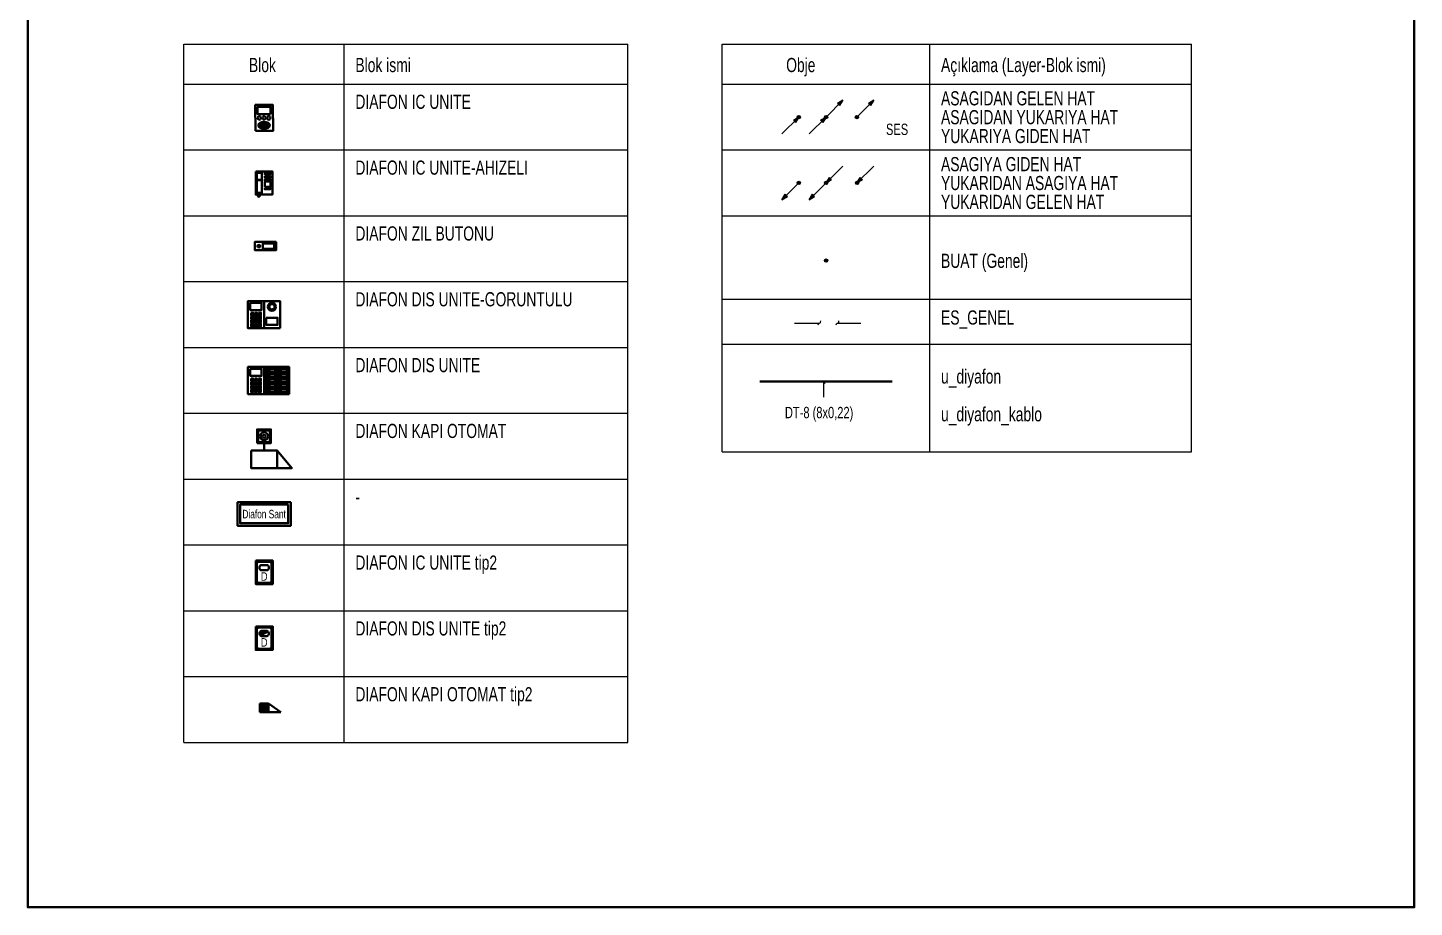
# Model space of a CAD drawing. Header units: millimetres. Extents: x -4521 to 20262, y 301 to 3092.
# Drawn here: x 9993 to 11460, y 1090 to 2021 of the extents above; entities that cross this region are included whole.
import ezdxf
from ezdxf.enums import TextEntityAlignment as Align

# ---------------------------------------------------------------- set-up
doc = ezdxf.new("R2010")
doc.units = ezdxf.units.MM
doc.linetypes.add('CONTINOUS', pattern=[0])
doc.linetypes.add('CONTINU', pattern=[0])
for name, color, linetype, lineweight in [('diyafon', 6, 'Continuous', 40), ('diyafon_kablo', 4, 'Continuous', 25), ('genell', 4, 'Continuous', 25), ('seslendirme', 110, 'CONTINOUS', 40)]:
    doc.layers.add(name, color=color, linetype=linetype, lineweight=lineweight)
doc.styles.add('Grupcad', font='arial.ttf', dxfattribs={"width": 0.7})
doc.styles.get("Standard").update_dxf_attribs({"font": 'arial.ttf'})

# ---------------------------------------------------------------- blocks, each defined once
blk = doc.blocks.new('DIAFON IC UNITE tip2')
at = {"layer": 'diyafon', "color": 4, "linetype": 'CONTINU'}
for p, q in [((-4.8, 4.2), (-4.8, 5.7)), ((-2.8, 7.7), (2.8, 7.7)), ((2.8, 2.2), (-2.8, 2.2)), ((4.8, 5.7), (4.8, 4.2))]:
    blk.add_line(p, q, dxfattribs=at)
at = {"layer": 'diyafon', "color": 6, "linetype": 'CONTINU', "ltscale": 50}
blk.add_lwpolyline([(-9, 12.4), (-9, -12.4), (9, -12.4), (9, 12.4)], close=True, dxfattribs=at)
at = {"layer": 'diyafon', "color": 4, "linetype": 'CONTINU', "ltscale": 50}
blk.add_lwpolyline([(-7.8, 8.8), (-7.8, -8.8, 0.414214), (-5.4, -11.2), (5.4, -11.2, 0.414214), (7.8, -8.8), (7.8, 8.8, 0.414214), (5.4, 11.2), (-5.4, 11.2, 0.414214)], format="xyb", close=True, dxfattribs=at)
at = {"layer": 'diyafon', "color": 4, "linetype": 'CONTINU'}
for centre, start, end in [((-2.8, 5.7), 90, 180), ((-2.8, 4.2), 180, 270), ((2.8, 5.7), 360, 90), ((2.8, 4.2), 270, 360)]:
    blk.add_arc(centre, 2, start, end, dxfattribs=at)
at = {"layer": 'diyafon', "color": 6, "linetype": 'CONTINU', "ltscale": 50, "width": 0.8}
blk.add_text('D', height=9, dxfattribs=at).set_placement((0, -4.4), align=Align.MIDDLE_CENTER)
blk = doc.blocks.new('DIAFON KAPI OTOMAT')
at = {"layer": 'diyafon', "linetype": 'Continuous'}
blk.add_line((13.7, 9.3), (13.7, 17), dxfattribs=at)
for points in [[(6.4, 17), (21, 17), (21, 31.6), (6.4, 31.6)], [(7.6, 18.2), (19.8, 18.2), (19.8, 30.4), (7.6, 30.4)], [(0, 9.3), (27.4, 9.3), (27.4, -9.3), (0, -9.3)]]:
    blk.add_lwpolyline(points, close=True, dxfattribs=at)
blk.add_lwpolyline([(27.4, -9.3), (43.1, -9.3), (27.4, 9.3)], dxfattribs=at)
at = {"layer": 'diyafon', "color": 133, "linetype": 'Continuous'}
for radius in [4.2, 1.75]:
    blk.add_circle((13.7, 24.3), radius, dxfattribs=at)
blk = doc.blocks.new('ASAGIDAN GELEN HAT')
at = {"linetype": 'Continuous'}
blk.add_hatch(color=0, dxfattribs=at).paths.add_polyline_path([(-5.7, -3.4), (-3.5, -5.6), (0, 0)])
h = blk.add_hatch(color=7, dxfattribs=at)
edge = h.paths.add_edge_path()
edge.add_arc((0, 0), 1.75, 0, 360)
at = {"color": 0, "linetype": 'Continuous'}
for p, q in [((-17.8, -17.8), (0, 0)), ((0, 0), (-5.7, -3.4)), ((0, 0), (-3.5, -5.6)), ((-5.7, -3.4), (-3.5, -5.6))]:
    blk.add_line(p, q, dxfattribs=at)
at = {"color": 7, "linetype": 'Continuous'}
blk.add_circle((0, 0), 1.75, dxfattribs=at)
blk = doc.blocks.new('YUKARIYA GIDEN HAT')
at = {"linetype": 'Continuous'}
blk.add_hatch(color=0, dxfattribs=at).paths.add_polyline_path([(12.1, 14.3), (14.3, 12.1), (17.8, 17.8)])
h = blk.add_hatch(color=7, dxfattribs=at)
edge = h.paths.add_edge_path()
edge.add_arc((0, 0), 1.75, 0, 360)
at = {"color": 0, "linetype": 'Continuous'}
for p, q in [((0, 0), (17.8, 17.8)), ((17.8, 17.8), (12.1, 14.3)), ((17.8, 17.8), (14.3, 12.1)), ((12.1, 14.3), (14.3, 12.1))]:
    blk.add_line(p, q, dxfattribs=at)
at = {"color": 7, "linetype": 'Continuous'}
blk.add_circle((0, 0), 1.75, dxfattribs=at)
blk = doc.blocks.new('ASAGIDAN YUKARIYA HAT')
at = {"color": 0, "linetype": 'CONTINOUS'}
for name in ['YUKARIYA GIDEN HAT', 'ASAGIDAN GELEN HAT']:
    blk.add_blockref(name, (0, 0), dxfattribs=at)
blk = doc.blocks.new('ASAGIYA GIDEN HAT')
at = {"linetype": 'Continuous'}
h = blk.add_hatch(color=7, dxfattribs=at)
edge = h.paths.add_edge_path()
edge.add_arc((0, 0), 1.75, 0, 360)
blk.add_hatch(color=0, dxfattribs=at).paths.add_polyline_path([(-12.1, -14.3), (-14.3, -12.1), (-17.8, -17.8)])
at = {"color": 0, "linetype": 'Continuous'}
for p, q in [((0, 0), (-17.8, -17.8)), ((-17.8, -17.8), (-14.3, -12.1)), ((-17.8, -17.8), (-12.1, -14.3)), ((-12.1, -14.3), (-14.3, -12.1))]:
    blk.add_line(p, q, dxfattribs=at)
at = {"color": 7, "linetype": 'Continuous'}
blk.add_circle((0, 0), 1.75, dxfattribs=at)
blk = doc.blocks.new('YUKARIDAN GELEN HAT')
at = {"linetype": 'Continuous'}
h = blk.add_hatch(color=7, dxfattribs=at)
edge = h.paths.add_edge_path()
edge.add_arc((0.1, 0), 1.75, 0, 360)
blk.add_hatch(color=0, dxfattribs=at).paths.add_polyline_path([(5.7, 3.4), (3.5, 5.6), (0, 0)])
at = {"color": 0, "linetype": 'Continuous'}
for p, q in [((17.8, 17.8), (0, 0)), ((0, 0), (3.5, 5.6)), ((0, 0), (5.7, 3.4)), ((5.7, 3.4), (3.5, 5.6))]:
    blk.add_line(p, q, dxfattribs=at)
at = {"color": 7, "linetype": 'Continuous'}
blk.add_circle((0.1, 0), 1.75, dxfattribs=at)
blk = doc.blocks.new('YUKARIDAN ASAGIYA HAT')
at = {"layer": 'genell', "color": 0, "linetype": 'CONTINOUS'}
for name in ['YUKARIDAN GELEN HAT', 'ASAGIYA GIDEN HAT']:
    blk.add_blockref(name, (0, 0), dxfattribs=at)
blk = doc.blocks.new('ES_GENEL')
at = {"color": 4, "linetype": 'CONTINOUS'}
blk.add_lwpolyline([(-1.4, -1.9), (-1.2, -0.9), (-0.9, -0.4), (-0.5, -0.1), (0, 0), (0.5, 0.2), (0.8, 0.5), (1.1, 1.1), (1.2, 2.3)], dxfattribs=at)
blk = doc.blocks.new('BUAT (Genel)')
at = {"linetype": 'CONTINU'}
h = blk.add_hatch(color=0, dxfattribs=at)
edge = h.paths.add_edge_path()
edge.add_arc((0, 0), 1.75, 0, 360)
at = {"color": 0, "linetype": 'CONTINU'}
blk.add_circle((0, 0), 1.75, dxfattribs=at)
blk = doc.blocks.new('DIAFON IC UNITE-AHIZELI')
at = {"layer": 'diyafon', "color": 133, "linetype": 'CONTINU'}
for p, q in [((-7.5, -9), (-2.2, -9)), ((-7.5, -9.3), (-2.2, -9.3)), ((-4.4, -26), (-4.3, -25.9))]:
    blk.add_line(p, q, dxfattribs=at)
at = {"layer": 'diyafon', "linetype": 'CONTINU'}
blk.add_lwpolyline([(-8.8, 0), (8.8, 0), (8.8, -24.6), (-8.8, -24.6)], close=True, dxfattribs=at)
at = {"layer": 'diyafon', "color": 133, "linetype": 'CONTINU'}
for points in [[(-7.5, -1.7), (-7.5, -22.9), (-2.2, -22.9), (-2.2, -1.7)], [(0.8, -1.7), (0.8, -3.3), (2.4, -3.3), (2.4, -1.7)], [(0.8, -5), (0.8, -6.6), (2.4, -6.6), (2.4, -5)], [(0.8, -8.2), (0.8, -9.8), (2.4, -9.8), (2.4, -8.2)], [(0.8, -16.3), (0.8, -10.9), (6.7, -10.9), (6.7, -16.3)], [(2.9, -1.7), (2.9, -3.3), (4.6, -3.3), (4.6, -1.7)], [(2.9, -5), (2.9, -6.6), (4.6, -6.6), (4.6, -5)], [(2.9, -8.2), (2.9, -9.8), (4.6, -9.8), (4.6, -8.2)], [(5.1, -1.7), (5.1, -3.3), (6.7, -3.3), (6.7, -1.7)], [(5.1, -5), (5.1, -6.6), (6.7, -6.6), (6.7, -5)], [(5.1, -8.2), (5.1, -9.8), (6.7, -9.8), (6.7, -8.2)], [(0.8, -17.3), (0.8, -19), (2.4, -19), (2.4, -17.3)], [(2.9, -17.3), (2.9, -19), (4.6, -19), (4.6, -17.3)], [(5.1, -17.3), (5.1, -19), (6.7, -19), (6.7, -17.3)]]:
    blk.add_lwpolyline(points, close=True, dxfattribs=at)
for points, knots in [([(-6.6, -24.6), (-6.6, -24.7), (-6.6, -24.7), (-6.7, -25), (-6.7, -25.2), (-6.7, -25.5), (-6.7, -25.6), (-6.6, -25.9), (-6.5, -26.1), (-6.4, -26.3), (-6.4, -26.4), (-6.2, -26.6), (-6.1, -26.7), (-5.9, -26.9), (-5.8, -26.9), (-5.6, -26.9), (-5.5, -26.9), (-5.3, -26.9), (-5.2, -26.9), (-5.1, -26.8), (-5, -26.7), (-4.9, -26.6), (-4.8, -26.5), (-4.6, -26.2), (-4.5, -26.1), (-4.4, -26), (-4.4, -26), (-4.4, -26)], [0.141552, 0.141552, 0.141552, 0.141552, 0.375132, 0.375132, 0.755412, 0.755412, 1.057829, 1.057829, 1.360247, 1.360247, 1.615905, 1.615905, 1.871564, 1.871564, 2.012778, 2.012778, 2.153993, 2.153993, 2.295207, 2.295207, 2.436421, 2.436421, 2.765812, 2.765812, 3.095202, 3.095202, 3.107897, 3.107897, 3.107897, 3.107897]), ([(-4.3, -22.9), (-4.3, -23.1), (-4.2, -23.2), (-4.1, -23.5), (-4.1, -23.7), (-4, -24.1), (-4, -24.2), (-4, -24.7), (-4.1, -25), (-4.2, -25.5), (-4.3, -25.7), (-4.3, -25.9)], [0.185485, 0.185485, 0.185485, 0.185485, 0.513533, 0.513533, 1.09711, 1.09711, 1.490775, 1.490775, 2.303341, 2.303341, 2.825519, 2.825519, 2.825519, 2.825519])]:
    blk.add_open_spline(points, degree=3, knots=knots, dxfattribs=at)
for points in [[(-6.1, -24.6), (-6.2, -25.5), (-5.6, -26.4), (-4.8, -25.7)], [(-4.9, -22.9), (-4.5, -24.4), (-4.8, -25.7)]]:
    blk.add_spline(points, degree=3, dxfattribs=at)
blk = doc.blocks.new('DIAFON IC UNITE')
at = {"layer": 'diyafon', "linetype": 'Continuous'}
h = blk.add_hatch(dxfattribs=at)
h.set_pattern_fill('ANSI31', color=133, scale=12.474, angle=585, style=0)
h.set_pattern_definition([(90, (-1096043.5913, -47294.4978), (1.55925, -3e-14), [])])
edge = h.paths.add_edge_path()
edge.add_ellipse((0, -21.7), major_axis=(-6.04, 0), ratio=0.623004, start_angle=0, end_angle=360, ccw=False)
blk.add_lwpolyline([(-9.2, -27.6), (9.5, -27.6), (9.3, 0), (-9.3, 0)], close=True, dxfattribs=at)
at = {"layer": 'diyafon', "color": 133, "linetype": 'Continuous'}
blk.add_lwpolyline([(6.9, -9.9), (-6.9, -9.9), (-6.9, -2), (6.9, -2)], close=True, dxfattribs=at)
for centre in [(-5.1, -13.9), (0, -13.9), (5.1, -13.9)]:
    blk.add_circle(centre, 1.8, dxfattribs=at)
at = {"layer": 'diyafon', "color": 133, "linetype": 'Continuous', "extrusion": (0, 0, -1)}
blk.add_ellipse((0, -21.7), major_axis=(-6.04, 0), ratio=0.623004, start_param=-1.570796, end_param=4.712389, dxfattribs=at)
blk = doc.blocks.new('DIAFON ZIL BUTONU')
at = {"layer": 'diyafon', "linetype": 'CONTINU'}
h = blk.add_hatch(color=133, dxfattribs=at)
edge = h.paths.add_edge_path()
edge.add_ellipse((-7.1, -4.6), major_axis=(0.974, 0.974), ratio=1, start_angle=0, end_angle=360)
blk.add_lwpolyline([(11.2, 0), (-11.2, 0), (-11.2, -9), (11.2, -9)], close=True, dxfattribs=at)
at = {"layer": 'diyafon', "color": 133, "linetype": 'CONTINU'}
blk.add_lwpolyline([(-3, -7.3), (9.3, -7.3), (9.3, -1.7), (-3, -1.7)], close=True, dxfattribs=at)
blk.add_ellipse((-7.1, -4.6), major_axis=(0.974, 0.974), ratio=1, start_param=3.926991, end_param=10.210176, dxfattribs=at)
blk = doc.blocks.new('DIAFON DIS UNITE-GORUNTULU')
at = {"layer": 'diyafon', "linetype": 'Continuous'}
blk.add_line((0, 0), (0, -28.7), dxfattribs=at)
blk.add_lwpolyline([(17, -28.7), (-17, -28.7), (-17, 0), (17, 0)], close=True, dxfattribs=at)
at = {"layer": 'diyafon', "color": 133, "linetype": 'Continuous'}
for points in [[(-14.6, -1.9), (-2.6, -1.9), (-2.6, -9.5), (-14.6, -9.5)], [(-13.8, -12.2), (-11.3, -12.2), (-11.3, -14.9), (-13.8, -14.9)], [(-9.8, -12.2), (-7.3, -12.2), (-7.3, -14.9), (-9.8, -14.9)], [(-5.9, -12.2), (-3.3, -12.2), (-3.3, -14.9), (-5.9, -14.9)], [(-13.8, -16.1), (-11.3, -16.1), (-11.3, -18.8), (-13.8, -18.8)], [(-13.8, -20), (-11.3, -20), (-11.3, -22.6), (-13.8, -22.6)], [(-13.8, -23.8), (-11.3, -23.8), (-11.3, -26.5), (-13.8, -26.5)], [(-9.8, -16.1), (-7.3, -16.1), (-7.3, -18.8), (-9.8, -18.8)], [(-9.8, -20), (-7.3, -20), (-7.3, -22.6), (-9.8, -22.6)], [(-9.8, -23.8), (-7.3, -23.8), (-7.3, -26.5), (-9.8, -26.5)], [(-5.9, -16.1), (-3.3, -16.1), (-3.3, -18.8), (-5.9, -18.8)], [(-5.9, -20), (-3.3, -20), (-3.3, -22.6), (-5.9, -22.6)], [(-5.9, -23.8), (-3.3, -23.8), (-3.3, -26.5), (-5.9, -26.5)], [(2.3, -17.5), (14.3, -17.5), (14.3, -25.1), (2.3, -25.1)]]:
    blk.add_lwpolyline(points, close=True, dxfattribs=at)
for radius in [4.28, 2.88]:
    blk.add_circle((8.3, -6), radius, dxfattribs=at)
blk = doc.blocks.new('DIAFON KAPI OTOMAT tip2')
at = {"layer": 'diyafon', "linetype": 'CONTINU'}
for p, q in [((0, 4.6), (9.2, 4.6)), ((0, 4.6), (0, -4.6)), ((22.2, -4.6), (9.2, 4.6)), ((9.2, 4.6), (9.2, -4.6)), ((9.2, -4.6), (0, -4.6)), ((9.2, -4.6), (22.2, -4.6))]:
    blk.add_line(p, q, dxfattribs=at)
at = {"layer": 'diyafon', "color": 3, "linetype": 'CONTINU'}
for points in [[(9.2, 4.6), (0, -4.6), (9.2, -4.6)], [(0, 4.6), (9.2, 4.6), (0, -4.6)]]:
    blk.add_solid(points, dxfattribs=at)
blk = doc.blocks.new('DIAFON DIS UNITE tip2')
at = {"layer": 'diyafon', "linetype": 'CONTINU'}
h = blk.add_hatch(color=5, dxfattribs=at)
edge = h.paths.add_edge_path()
edge.add_arc((2.8, 5.7), 2, 45, 90)
edge.add_line((2.8, 7.7), (-2.8, 7.7))
edge.add_arc((-2.8, 5.7), 2, 90, 180)
edge.add_line((-4.8, 5.7), (-4.8, 4.2))
edge.add_arc((-2.8, 4.2), 2, 180, 225)
edge.add_line((-4.3, 2.8), (4.3, 7.1))
at = {"layer": 'diyafon', "color": 4, "linetype": 'CONTINU'}
for p, q in [((-4.8, 4.2), (-4.8, 5.7)), ((-4.3, 2.8), (4.3, 7.1)), ((-2.8, 7.7), (2.8, 7.7)), ((2.8, 2.2), (-2.8, 2.2)), ((4.8, 5.7), (4.8, 4.2))]:
    blk.add_line(p, q, dxfattribs=at)
at = {"layer": 'diyafon', "color": 6, "linetype": 'CONTINU', "ltscale": 50}
blk.add_lwpolyline([(-9, 12.4), (-9, -12.4), (9, -12.4), (9, 12.4)], close=True, dxfattribs=at)
at = {"layer": 'diyafon', "color": 4, "linetype": 'CONTINU', "ltscale": 50}
blk.add_lwpolyline([(-7.8, 8.8), (-7.8, -8.8, 0.414214), (-5.4, -11.2), (5.4, -11.2, 0.414214), (7.8, -8.8), (7.8, 8.8, 0.414214), (5.4, 11.2), (-5.4, 11.2, 0.414214)], format="xyb", close=True, dxfattribs=at)
at = {"layer": 'diyafon', "color": 4, "linetype": 'CONTINU'}
for centre, start, end in [((-2.8, 5.7), 90, 180), ((-2.8, 4.2), 180, 270), ((2.8, 5.7), 360, 90), ((2.8, 4.2), 270, 360)]:
    blk.add_arc(centre, 2, start, end, dxfattribs=at)
at = {"layer": 'diyafon', "color": 6, "linetype": 'CONTINU', "ltscale": 50, "width": 0.8}
blk.add_text('D', height=9, dxfattribs=at).set_placement((0, -4.4), align=Align.MIDDLE_CENTER)
blk = doc.blocks.new('diafon_dis_unite_zil')
at = {"layer": 'diyafon', "linetype": 'CONTINU'}
h = blk.add_hatch(color=133, dxfattribs=at)
edge = h.paths.add_edge_path()
edge.add_ellipse((-3.6, -2.3), major_axis=(0.487, 0.487), ratio=1, start_angle=0, end_angle=360)
blk.add_lwpolyline([(5.6, 0), (-5.6, 0), (-5.6, -4.5), (5.6, -4.5)], close=True, dxfattribs=at)
at = {"layer": 'diyafon', "color": 133, "linetype": 'CONTINU'}
blk.add_lwpolyline([(-1.5, -3.6), (4.7, -3.6), (4.7, -0.8), (-1.5, -0.8)], close=True, dxfattribs=at)
blk.add_ellipse((-3.6, -2.3), major_axis=(0.487, 0.487), ratio=1, start_param=3.926991, end_param=10.210176, dxfattribs=at)
blk = doc.blocks.new('DIAFON DIS UNITE')
at = {"layer": 'diyafon', "color": 1, "linetype": 'Continuous'}
blk.add_line((-4.7, 0), (-4.7, -28.7), dxfattribs=at)
blk.add_lwpolyline([(21.7, -28.7), (-21.7, -28.7), (-21.7, 0), (21.7, 0)], close=True, dxfattribs=at)
at = {"layer": 'diyafon', "color": 133, "linetype": 'Continuous'}
for points in [[(-19.3, -1.9), (-7.4, -1.9), (-7.4, -9.5), (-19.3, -9.5)], [(-18.5, -12.2), (-16, -12.2), (-16, -14.9), (-18.5, -14.9)], [(-14.5, -12.2), (-12, -12.2), (-12, -14.9), (-14.5, -14.9)], [(-10.6, -12.2), (-8.1, -12.2), (-8.1, -14.9), (-10.6, -14.9)], [(-18.5, -16.1), (-16, -16.1), (-16, -18.8), (-18.5, -18.8)], [(-18.5, -20), (-16, -20), (-16, -22.6), (-18.5, -22.6)], [(-18.5, -23.8), (-16, -23.8), (-16, -26.5), (-18.5, -26.5)], [(-14.5, -16.1), (-12, -16.1), (-12, -18.8), (-14.5, -18.8)], [(-14.5, -20), (-12, -20), (-12, -22.6), (-14.5, -22.6)], [(-14.5, -23.8), (-12, -23.8), (-12, -26.5), (-14.5, -26.5)], [(-10.6, -16.1), (-8.1, -16.1), (-8.1, -18.8), (-10.6, -18.8)], [(-10.6, -20), (-8.1, -20), (-8.1, -22.6), (-10.6, -22.6)], [(-10.6, -23.8), (-8.1, -23.8), (-8.1, -26.5), (-10.6, -26.5)]]:
    blk.add_lwpolyline(points, close=True, dxfattribs=at)
at = {"layer": 'diyafon', "linetype": 'CONTINU'}
for p in [(2.4, -1.1), (2.4, -6.6), (2.4, -12.1), (14.6, -1.1), (14.6, -6.6), (14.6, -12.1), (2.4, -17.6), (2.4, -23.1), (14.6, -17.6), (14.6, -23.1)]:
    blk.add_blockref('diafon_dis_unite_zil', p, dxfattribs=at)

msp = doc.modelspace()

# ---------------------------------------------------------------- linework, layer by layer
at = {"layer": 'diyafon'}
msp.add_line((10767.48, 1646.393), (10907.48, 1646.393), dxfattribs=at)
at = {"layer": 'diyafon', "linetype": 'Continuous'}
msp.add_lwpolyline([(9992.582, 2209.63), (11460.023, 2209.63), (11460.023, 1089.741), (9992.582, 1089.741)], close=True, dxfattribs=at)
at = {"layer": 'diyafon', "linetype": 'ByBlock'}
for points in [[(10270.929, 1518.587), (10214.721, 1518.587), (10214.721, 1493.712), (10270.929, 1493.712)], [(10268.378, 1516.035), (10217.273, 1516.035), (10217.273, 1496.264), (10268.378, 1496.264)]]:
    msp.add_lwpolyline(points, close=True, dxfattribs=at)
at = {"layer": 'diyafon_kablo', "linetype": 'CONTINU'}
for p, q in [((10834.96, 1646.393), (10836.231, 1644.436)), ((10834.96, 1629.834), (10834.96, 1646.393))]:
    msp.add_line(p, q, dxfattribs=at)
at = {"layer": 'genell', "color": 251, "linetype": 'CONTINOUS'}
for p, q in [((10157.91, 1264.25), (10157.91, 2003.72)), ((10157.91, 2003.72), (10627.701, 2003.72)), ((10327.469, 1264.25), (10327.469, 2003.72)), ((10627.701, 1264.25), (10627.701, 2003.72)), ((10727.701, 1571.848), (10727.701, 2003.72)), ((10727.701, 2003.72), (11224.397, 2003.72)), ((10947.26, 1571.848), (10947.26, 2003.72)), ((11224.397, 1571.848), (11224.397, 2003.72)), ((10157.91, 1961.216), (10627.701, 1961.216)), ((10727.701, 1961.216), (11224.397, 1961.216)), ((10727.701, 1961.216), (11224.397, 1961.216)), ((10157.91, 1891.52), (10627.701, 1891.52)), ((10727.701, 1891.52), (11224.397, 1891.52)), ((10157.91, 1821.823), (10627.701, 1821.823)), ((10727.701, 1821.823), (11224.397, 1821.823)), ((10157.91, 1752.127), (10627.701, 1752.127)), ((10727.701, 1733.641), (11224.397, 1733.641)), ((10157.91, 1682.43), (10627.701, 1682.43)), ((10727.701, 1686.068), (11224.397, 1686.068)), ((10157.91, 1612.733), (10627.701, 1612.733)), ((10727.701, 1571.848), (11224.397, 1571.848)), ((10157.91, 1543.037), (10627.701, 1543.037)), ((10157.91, 1473.34), (10627.701, 1473.34)), ((10157.91, 1403.644), (10627.701, 1403.644)), ((10157.91, 1333.947), (10627.701, 1333.947)), ((10157.91, 1264.25), (10627.701, 1264.25))]:
    msp.add_line(p, q, dxfattribs=at)
at = {"layer": 'genell', "linetype": 'CONTINOUS'}
for p, q in [((10804.237, 1708.295), (10830.675, 1708.295)), ((10849.742, 1708.295), (10874.34, 1708.295))]:
    msp.add_line(p, q, dxfattribs=at)

# ---------------------------------------------------------------- block references
at = {"layer": 'diyafon', "linetype": 'Continuous'}
for name, p in [('DIAFON IC UNITE', (10242.69, 1939.322)), ('DIAFON DIS UNITE-GORUNTULU', (10242.69, 1731.479)), ('DIAFON KAPI OTOMAT', (10228.996, 1564.122)), ('DIAFON IC UNITE tip2', (10242.825, 1444.341))]:
    msp.add_blockref(name, p, dxfattribs=at)
at = {"layer": 'diyafon', "linetype": 'CONTINU'}
for name, p in [('DIAFON IC UNITE-AHIZELI', (10242.69, 1868.892)), ('DIAFON ZIL BUTONU', (10244.234, 1794.309)), ('DIAFON DIS UNITE', (10247.399, 1661.782)), ('DIAFON DIS UNITE tip2', (10242.825, 1374.645)), ('DIAFON KAPI OTOMAT tip2', (10238.082, 1300.843))]:
    msp.add_blockref(name, p, dxfattribs=at)
at = {"layer": 'genell', "linetype": 'CONTINOUS'}
for name, p in [('ASAGIDAN YUKARIYA HAT', (10837.48, 1926.368)), ('YUKARIYA GIDEN HAT', (10870.216, 1926.368)), ('ASAGIDAN GELEN HAT', (10808.618, 1926.368)), ('YUKARIDAN ASAGIYA HAT', (10837.48, 1856.672)), ('YUKARIDAN GELEN HAT', (10870.216, 1856.672)), ('ASAGIYA GIDEN HAT', (10808.618, 1856.672)), ('ES_GENEL', (10830.675, 1708.295)), ('ES_GENEL', (10849.742, 1708.295))]:
    msp.add_blockref(name, p, dxfattribs=at)
at = {"layer": 'genell', "linetype": 'CONTINU'}
msp.add_blockref('BUAT (Genel)', (10837.48, 1774.364), dxfattribs=at)

# ---------------------------------------------------------------- texts
at = {"layer": 'diyafon', "color": 4, "linetype": 'ByBlock', "style": 'Grupcad', "width": 0.7}
msp.add_text('Diafon Sant', height=9, rotation=0.00005, dxfattribs=at).set_placement((10242.749, 1506.04), align=Align.MIDDLE_CENTER)
at = {"layer": 'diyafon_kablo', "linetype": 'CONTINU', "style": 'Grupcad', "width": 0.7}
msp.add_text('DT-8 (8x0,22)', height=12, dxfattribs=at).set_placement((10793.929, 1613.547), align=Align.MIDDLE_LEFT)
at = {"layer": 'genell', "color": 2, "linetype": 'CONTINOUS', "style": 'Grupcad', "width": 0.7}
for s, p in [('Blok', (10240.989, 1981.482)), ('Obje', (10810.779, 1981.482))]:
    msp.add_text(s, height=15, dxfattribs=at).set_placement(p, align=Align.MIDDLE_CENTER)
for s, p in [('Blok ismi', (10339.374, 1981.482)), ('Açıklama (Layer-Blok ismi)', (10959.165, 1981.482))]:
    msp.add_text(s, height=15, dxfattribs=at).set_placement(p, align=Align.MIDDLE_LEFT)
at = {"layer": 'genell', "linetype": 'CONTINOUS', "style": 'Grupcad', "width": 0.7}
for s, p in [('ASAGIDAN GELEN HAT', (10959.165, 1946.249)), ('DIAFON IC UNITE', (10339.374, 1942.568)), ('ASAGIDAN YUKARIYA HAT', (10959.165, 1926.249)), ('YUKARIYA GIDEN HAT', (10959.165, 1906.249)), ('DIAFON IC UNITE-AHIZELI', (10339.374, 1872.871)), ('ASAGIYA GIDEN HAT', (10959.165, 1876.553)), ('YUKARIDAN ASAGIYA HAT', (10959.165, 1856.553)), ('YUKARIDAN GELEN HAT', (10959.165, 1836.553)), ('DIAFON ZIL BUTONU', (10339.374, 1803.174)), ('BUAT (Genel)', (10959.165, 1774.184)), ('DIAFON DIS UNITE-GORUNTULU', (10339.374, 1733.478)), ('ES_GENEL', (10959.165, 1714.143)), ('DIAFON DIS UNITE', (10339.374, 1663.781)), ('u_diyafon', (10959.165, 1651.751)), ('u_diyafon_kablo', (10959.165, 1611.751)), ('DIAFON KAPI OTOMAT', (10339.374, 1594.085)), ('-', (10339.374, 1524.388)), ('DIAFON IC UNITE tip2', (10339.374, 1454.691)), ('DIAFON DIS UNITE tip2', (10339.374, 1384.995)), ('DIAFON KAPI OTOMAT tip2', (10339.374, 1315.298))]:
    msp.add_text(s, height=15, dxfattribs=at).set_placement(p, align=Align.MIDDLE_LEFT)
at = {"layer": 'seslendirme', "color": 4, "linetype": 'CONTINOUS', "style": 'Grupcad', "width": 0.7}
msp.add_text('SES', height=12, dxfattribs=at).set_placement((10900.899, 1907.403))

doc.saveas('drawing.dxf')
